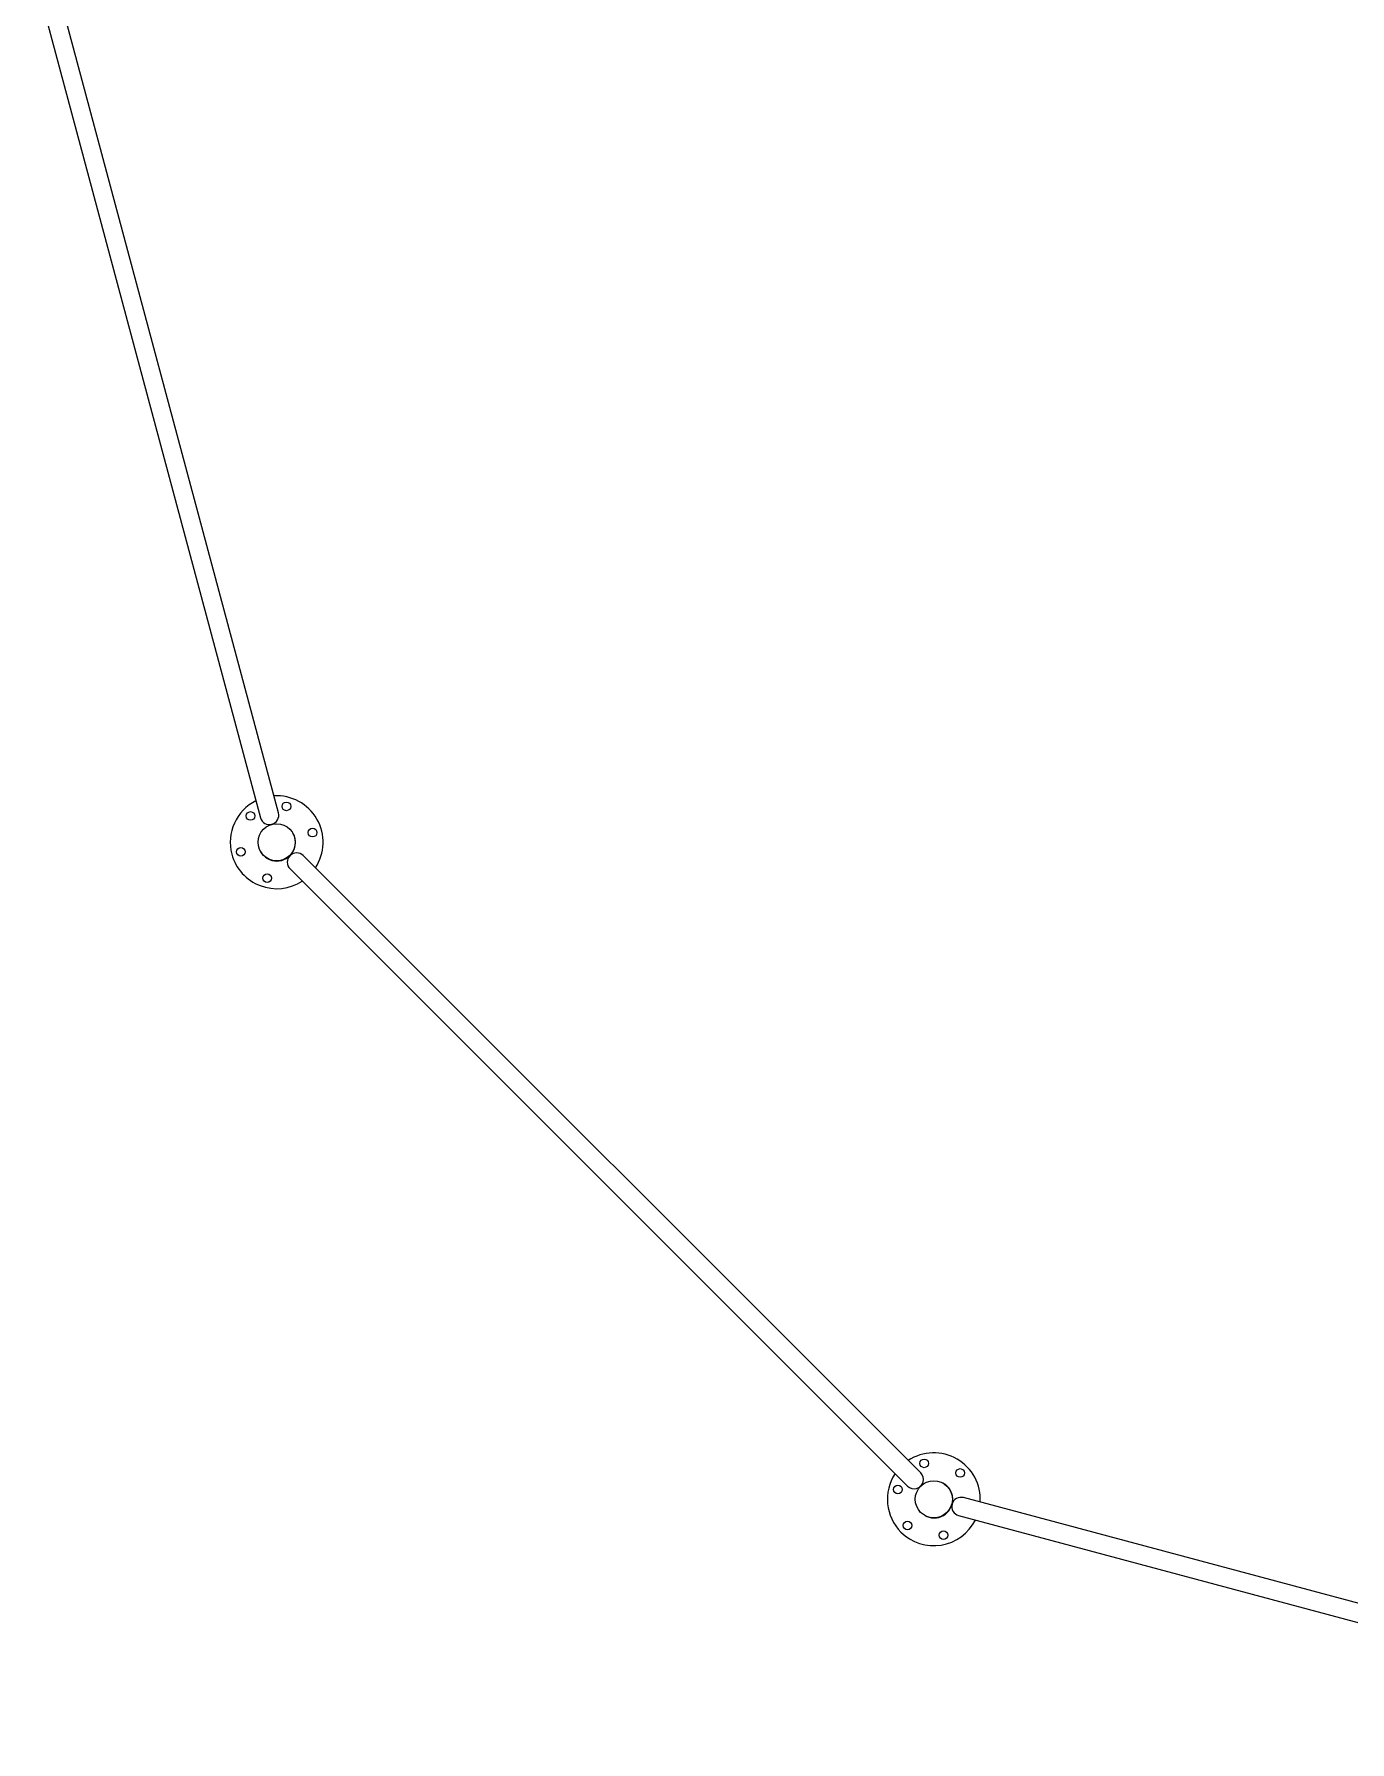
# Model space of a CAD drawing. Header units: metres. Extents: x -0.07 to 7.07, y -3.46 to 3.46.
# Drawn here: x -0.003 to 2.121, y -2.902 to -0.144 of the extents above; entities that cross this region are included whole.
import ezdxf

# ---------------------------------------------------------------- set-up
doc = ezdxf.new("R2010")
doc.units = ezdxf.units.M

msp = doc.modelspace()

# ---------------------------------------------------------------- linework, layer by layer
for points in [[(0.0261, -0.0401, 0.414214), (0.0078, -0.0295, 0.414214), (-0.0028, -0.0478), (0.3621, -1.4098, 1), (0.3911, -1.402)], [(1.4067, -2.4893, 1), (1.4279, -2.4681), (0.4309, -1.471, 0.414214), (0.4097, -1.471, 0.414214), (0.4097, -1.4922)], [(1.4892, -2.5369), (2.8511, -2.9018, 1), (2.8589, -2.8728), (1.4969, -2.5079, 0.414214), (1.4785, -2.5185, 0.414214)]]:
    msp.add_lwpolyline(points, format="xyb", close=True)
for points in [[(0.3547, -1.3823, 0.356394), (0.3158, -1.4688, 0.51152), (0.4295, -1.512)], [(1.3866, -2.4691, 0.356394), (1.3961, -2.5635, 0.51152), (1.5162, -2.5441)]]:
    msp.add_lwpolyline(points, format="xyb")
for centre, radius in [((0.3458, -1.407), 0.007), ((0.4038, -1.3914), 0.007), ((0.3882, -1.4494), 0.03), ((0.4462, -1.4339), 0.007), ((0.3303, -1.4649), 0.007), ((0.3727, -1.5073), 0.007), ((1.4336, -2.4525), 0.007), ((1.4491, -2.5105), 0.03), ((1.4916, -2.4681), 0.007), ((1.3912, -2.4949), 0.007), ((1.4067, -2.5529), 0.007), ((1.4647, -2.5684), 0.007)]:
    msp.add_circle(centre, radius)
for centre, radius, start, end in [((0.3882, -1.4494), 0.075, 326.4365, 93.463), ((0.3885, -1.4498), 0.03, 209.5245, 30.4755), ((1.4491, -2.5105), 0.075, 356.4365, 123.463), ((1.4496, -2.5107), 0.03, 239.5245, 60.4755)]:
    msp.add_arc(centre, radius, start, end)

doc.saveas('drawing.dxf')
